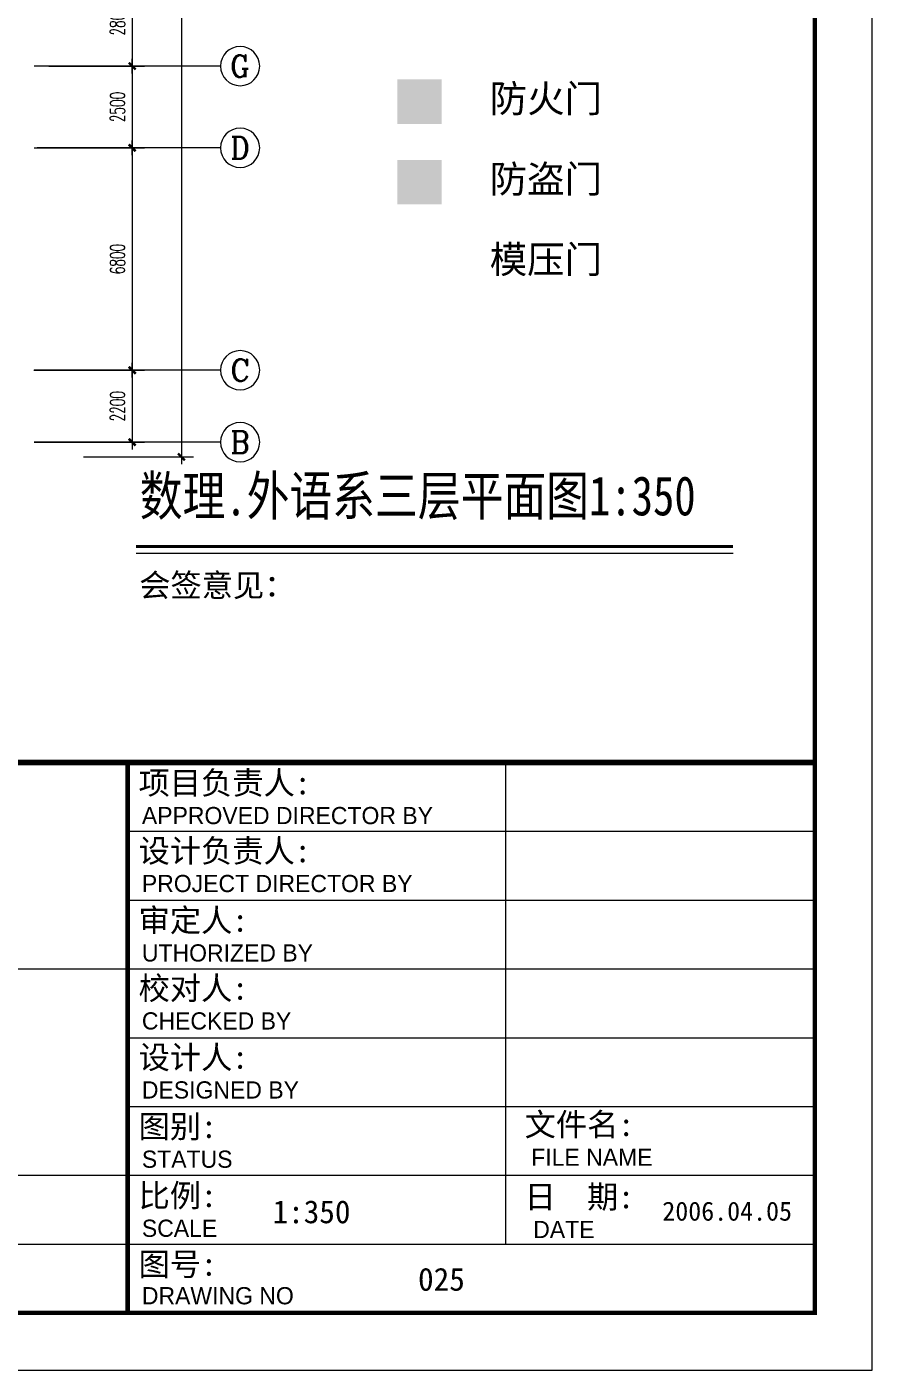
# Model space of a CAD drawing. Extents: x 1575758 to 1999219, y -897052 to -636879.
# Drawn here: x 1829079 to 1854946, y -738192 to -697117 of the extents above; entities that cross this region are included whole.
import ezdxf
from ezdxf.enums import TextEntityAlignment as Align

# ---------------------------------------------------------------- set-up
doc = ezdxf.new("R2010")
doc.units = 0
doc.header["$LTSCALE"] = 1500
doc.header["$MEASUREMENT"] = 0
doc.layers.get('0').update_dxf_attribs({"linetype": 'CONTINUOUS', "lineweight": 5})
doc.layers.get('DEFPOINTS').update_dxf_attribs({"linetype": 'CONTINUOUS', "lineweight": 5})
for name, color, linetype, lineweight in [('AXIS', 7, 'CONTINUOUS', 5), ('AXIS_TEXT', 7, 'CONTINUOUS', 5), ('PUB_TEXT', 7, 'CONTINUOUS', 5)]:
    doc.layers.add(name, color=color, linetype=linetype, lineweight=lineweight)
doc.layers.add('防火门', color=10, linetype='CONTINUOUS')
doc.layers.add('防盗门', color=180, linetype='CONTINUOUS')
doc.styles.add('COMPLEX', font='COMPLEX')
doc.styles.add('DIM_FONT', font='romans.shx', dxfattribs={"width": 0.6})
doc.styles.add('ST', font='')
doc.styles.get("Standard").update_dxf_attribs({"font": 'simhei.ttf', "height": 1.2})
doc.styles.get('ST').set_extended_font_data('SimSun')
doc.dimstyles.new('NORMAL', dxfattribs={"dimscale": 1.5, "dimtxt": 300, "dimasz": 1, "dimexe": 250, "dimexo": 300, "dimgap": 150, "dimtad": 1, "dimdec": 0, "dimdsep": 46, "dimtxsty": 'DIM_FONT', "dimblk1": '_DIMX', "dimblk2": '_DIMX', "dimsah": 1, "dimcen": 2.5, "dimdle": 0.3, "dimclrd": 256, "dimclre": 256, "dimclrt": 256, "dimadec": 0, "dimazin": 0, "dimtfac": 1, "dimtdec": 0, "dimtix": 1, "dimtmove": 2, "dimatfit": 3, "dimldrblk": '_DIMX', "dimfxl": 1, "dimtvp": 1, "dimtolj": 1, "dimtzin": 0, "dimlwd": -1, "dimlwe": -1, "dimarcsym": 0})

# ---------------------------------------------------------------- blocks, each defined once
blk = doc.blocks.new('_AXISO')
blk.add_circle((0, 0), 0.5)
at = {"layer": 'AXIS_TEXT', "style": 'COMPLEX', "width": 1.041667}
blk.add_attdef('A', text='', height=0.56, dxfattribs=at).set_placement((-0.25, -0.28), (0.25, -0.28), align=Align.FIT)
blk = doc.blocks.new('_DIMX')
blk.add_line((-150, 0), (150, 0))
at = {"const_width": 50}
blk.add_lwpolyline([(-70, -70), (70, 70)], dxfattribs=at)
blk = doc.blocks.new('*D1353')
at = {"layer": 'AXIS'}
for p, q in [((1829754, -695517), (1832679, -695517)), ((1832304, -695518), (1832304, -698315)), ((1829754, -698317), (1832679, -698317))]:
    blk.add_line(p, q, dxfattribs=at)
at = {"layer": 'DEFPOINTS', "color": 0, "lineweight": 5}
for p in [(1829304, -695517), (1829304, -698317), (1832304, -698317)]:
    blk.add_point(p, dxfattribs=at)
at = {"layer": 'AXIS', "xscale": 1.5, "yscale": 1.5, "zscale": 1.5}
for p, rotation in [((1832304, -695517), 90), ((1832304, -698317), 270)]:
    blk.add_blockref('_DIMX', p, dxfattribs=dict(at, rotation=rotation))
at = {"layer": 'AXIS', "insert": (1831854, -696917), "char_height": 450, "attachment_point": 5, "rotation": 90, "style": 'DIM_FONT'}
blk.add_mtext('\\A1;2800', dxfattribs=at)
blk = doc.blocks.new('*D1354')
at = {"layer": 'AXIS'}
for p, q in [((1829754, -698317), (1832679, -698317)), ((1832304, -698318), (1832304, -700815)), ((1829304, -700817), (1832679, -700817))]:
    blk.add_line(p, q, dxfattribs=at)
at = {"layer": 'DEFPOINTS', "color": 0, "lineweight": 5}
for p in [(1829304, -698317), (1828854, -700817), (1832304, -700817)]:
    blk.add_point(p, dxfattribs=at)
at = {"layer": 'AXIS', "xscale": 1.5, "yscale": 1.5, "zscale": 1.5}
for p, rotation in [((1832304, -698317), 90), ((1832304, -700817), 270)]:
    blk.add_blockref('_DIMX', p, dxfattribs=dict(at, rotation=rotation))
at = {"layer": 'AXIS', "insert": (1831854, -699567), "char_height": 450, "attachment_point": 5, "rotation": 90, "style": 'DIM_FONT'}
blk.add_mtext('\\A1;2500', dxfattribs=at)
blk = doc.blocks.new('*D1355')
at = {"layer": 'AXIS'}
for p, q in [((1829304, -700817), (1832679, -700817)), ((1832304, -700818), (1832304, -707615)), ((1829292, -707617), (1832679, -707617))]:
    blk.add_line(p, q, dxfattribs=at)
at = {"layer": 'DEFPOINTS', "color": 0, "lineweight": 5}
for p in [(1828854, -700817), (1828842, -707617), (1832304, -707617)]:
    blk.add_point(p, dxfattribs=at)
at = {"layer": 'AXIS', "xscale": 1.5, "yscale": 1.5, "zscale": 1.5}
for p, rotation in [((1832304, -700817), 90), ((1832304, -707617), 270)]:
    blk.add_blockref('_DIMX', p, dxfattribs=dict(at, rotation=rotation))
at = {"layer": 'AXIS', "insert": (1831854, -704217), "char_height": 450, "attachment_point": 5, "rotation": 90, "style": 'DIM_FONT'}
blk.add_mtext('\\A1;6800', dxfattribs=at)
blk = doc.blocks.new('*D1356')
at = {"layer": 'AXIS'}
for p, q in [((1829292, -707617), (1832679, -707617)), ((1832304, -707618), (1832304, -709815)), ((1829304, -709817), (1832679, -709817))]:
    blk.add_line(p, q, dxfattribs=at)
at = {"layer": 'DEFPOINTS', "color": 0, "lineweight": 5}
for p in [(1828842, -707617), (1828854, -709817), (1832304, -709817)]:
    blk.add_point(p, dxfattribs=at)
at = {"layer": 'AXIS', "xscale": 1.5, "yscale": 1.5, "zscale": 1.5}
for p, rotation in [((1832304, -707617), 90), ((1832304, -709817), 270)]:
    blk.add_blockref('_DIMX', p, dxfattribs=dict(at, rotation=rotation))
at = {"layer": 'AXIS', "insert": (1831854, -708717), "char_height": 450, "attachment_point": 5, "rotation": 90, "style": 'DIM_FONT'}
blk.add_mtext('\\A1;2200', dxfattribs=at)
blk = doc.blocks.new('*D1357')
at = {"layer": 'AXIS'}
for p, q in [((1830808, -652667), (1834183, -652667)), ((1833808, -652668), (1833808, -710265)), ((1830808, -710267), (1834183, -710267))]:
    blk.add_line(p, q, dxfattribs=at)
at = {"layer": 'DEFPOINTS', "color": 0, "lineweight": 5}
for p in [(1830358, -652667), (1830358, -710267), (1833808, -710267)]:
    blk.add_point(p, dxfattribs=at)
at = {"layer": 'AXIS', "xscale": 1.5, "yscale": 1.5, "zscale": 1.5}
for p, rotation in [((1833808, -652667), 90), ((1833808, -710267), 270)]:
    blk.add_blockref('_DIMX', p, dxfattribs=dict(at, rotation=rotation))
at = {"layer": 'AXIS', "insert": (1833358, -681467), "char_height": 450, "attachment_point": 5, "rotation": 90, "style": 'DIM_FONT'}
blk.add_mtext('\\A1;57600', dxfattribs=at)

msp = doc.modelspace()

# ---------------------------------------------------------------- hatches: boundary and pattern name
at = {"layer": '防火门'}
msp.add_hatch(color=256, dxfattribs=at).paths.add_polyline_path([(1841772.1, -698723.3), (1840419.4, -698723.3), (1840419.4, -700083.5), (1841772.1, -700083.5)])
at = {"layer": '防盗门'}
msp.add_hatch(color=256, dxfattribs=at).paths.add_polyline_path([(1841772.1, -701183.2), (1840419.4, -701183.2), (1840419.4, -702543.4), (1841772.1, -702543.4)])

# ---------------------------------------------------------------- linework, layer by layer
at = {"layer": 'AXIS'}
for p, q in [((1835003.5, -698316.6), (1829303.5, -698316.6)), ((1835003.5, -700816.6), (1829398.8, -700816.6)), ((1835003.5, -707616.6), (1829298.8, -707616.6)), ((1835003.5, -709816.6), (1829298.8, -709816.6))]:
    msp.add_line(p, q, dxfattribs=at)
at = {"layer": 'AXIS', "color": 250}
for p, q in [((1843728.7, -719612.2), (1843728.7, -734336)), ((1832164.6, -721715.6), (1853192.9, -721715.6)), ((1832164.6, -723819), (1853192.9, -723819)), ((1811136.3, -725922.4), (1832164.6, -725922.4)), ((1832164.6, -725922.4), (1853192.9, -725922.4)), ((1832164.6, -728025.8), (1853192.9, -728025.8)), ((1832164.6, -730129.2), (1853192.9, -730129.2)), ((1811136.3, -732232.6), (1832164.6, -732232.6)), ((1832164.6, -732232.6), (1853192.9, -732232.6)), ((1811136.3, -734336), (1832164.6, -734336)), ((1832164.6, -734336), (1853192.9, -734336))]:
    msp.add_line(p, q, dxfattribs=at)
msp.add_lwpolyline([(1718225.2, -636878.8), (1718225.2, -738192.2), (1854945.7, -738192.2), (1854945.7, -636878.8)], close=True, dxfattribs=at)
at = {"layer": 'AXIS', "color": 0, "const_width": 140.2}
msp.add_lwpolyline([(1719978, -638631.6), (1719978, -736439.4), (1853192.9, -736439.4), (1853192.9, -638631.6)], close=True, dxfattribs=at)
at = {"layer": 'AXIS', "color": 0}
for points, const_width in [([(1719978, -719612.2), (1853192.9, -719612.2)], 175.3), ([(1832164.6, -736439.4), (1832164.6, -719612.2)], 140.2)]:
    msp.add_lwpolyline(points, dxfattribs=dict(at, const_width=const_width))
at = {"layer": 'PUB_TEXT', "lineweight": 0}
msp.add_line((1832421, -713207.4), (1850690.5, -713207.4), dxfattribs=at)
at = {"layer": 'PUB_TEXT', "lineweight": 0, "const_width": 100}
msp.add_lwpolyline([(1832421, -713007.4), (1850690.5, -713007.4)], dxfattribs=at)

# ---------------------------------------------------------------- block references
at = {"layer": 'AXIS'}
ref = msp.add_blockref('_AXISO', (1835603.5, -698316.6), dxfattribs=dict(at, xscale=-1200, yscale=1200, zscale=1200))
ref.add_attrib('A', 'G', dxfattribs={"layer": 'AXIS_TEXT', "height": 672, "style": 'COMPLEX', "width": 1.041667}).set_placement((1835303.5, -698652.6), (1835903.5, -698652.6), align=Align.FIT)
ref = msp.add_blockref('_AXISO', (1835603.5, -700816.6), dxfattribs=dict(at, xscale=-1200, yscale=1200, zscale=1200))
ref.add_attrib('A', 'D', dxfattribs={"layer": 'AXIS_TEXT', "height": 672, "style": 'COMPLEX', "width": 1.102941}).set_placement((1835303.5, -701152.6), (1835903.5, -701152.6), align=Align.FIT)
ref = msp.add_blockref('_AXISO', (1835603.5, -707616.6), dxfattribs=dict(at, xscale=-1200, yscale=1200, zscale=1200))
ref.add_attrib('A', 'C', dxfattribs={"layer": 'AXIS_TEXT', "height": 672, "style": 'COMPLEX', "width": 1.25}).set_placement((1835303.5, -707952.6), (1835903.5, -707952.6), align=Align.FIT)
ref = msp.add_blockref('_AXISO', (1835603.5, -709816.6), dxfattribs=dict(at, xscale=-1200, yscale=1200, zscale=1200))
ref.add_attrib('A', 'B', dxfattribs={"layer": 'AXIS_TEXT', "height": 672, "style": 'COMPLEX', "width": 1.102941}).set_placement((1835303.5, -710152.6), (1835903.5, -710152.6), align=Align.FIT)

# ---------------------------------------------------------------- texts
at = {"layer": 'AXIS', "color": 250, "attachment_point": 1}
for s, insert, char_height, width in [('{\\fSimHei|b0|i0|c134|p2;\\C5;防火门}', (1843242, -698888.6), 840, 5829.141), ('{\\fSimHei|b0|i0|c134|p2;\\C5;防盗门}', (1843242, -701348.4), 840, 5829.141), ('{\\fSimHei|b0|i0|c134|p2;\\C5;模压门}', (1843242, -703808.3), 840, 5829.141), ('{\\fSimHei|b0|i0|c134|p2;\\C5;会签意见：}', (1832517, -713840.2), 701.131, 6476.823), ('{\\fSimHei|b0|i0|c134|p2;\\C5;项目负责人:}', (1832497.3, -719883.7), 701.131, 6476.823), ('\\fￋￎￌ￥|b0|i0|c134|p2;\\C5;APPROVED DIRECTOR BY', (1832598.9, -720971.1), 525.848, 10946.369), ('{\\fSimHei|b0|i0|c134|p2;\\C5;设计负责人:}', (1832497.3, -721961.3), 701.131, 6476.823), ('\\fￋￎￌ￥|b0|i0|c134|p2;\\C5;PROJECT DIRECTOR BY', (1832598.9, -723048.7), 525.848, 10946.369), ('{\\fSimHei|b0|i0|c134|p2;\\C5;审定人:}', (1832497.3, -724083.7), 701.131, 6476.823), ('\\fￋￎￌ￥|b0|i0|c134|p2;\\C5;UTHORIZED BY', (1832598.9, -725171.1), 525.848, 10946.369), ('{\\fSimHei|b0|i0|c134|p2;\\C5;校对人:}', (1832497.3, -726162.9), 701.131, 6476.823), ('\\fￋￎￌ￥|b0|i0|c134|p2;\\C5;CHECKED BY', (1832598.9, -727250.3), 525.848, 10946.369), ('{\\fSimHei|b0|i0|c134|p2;\\C5;设计人:}', (1832497.3, -728273.5), 701.131, 6476.823), ('\\fￋￎￌ￥|b0|i0|c134|p2;\\C5;DESIGNED BY', (1832598.9, -729360.9), 525.848, 10946.369), ('{\\fSimHei|b0|i0|c134|p2;\\C5;图别:}', (1832497.3, -730391.2), 701.131, 6476.823), ('{\\fSimHei|b0|i0|c134|p2;\\C5;文件名:}', (1844311.3, -730330.8), 701.131, 6476.823), ('\\fￋￎￌ￥|b0|i0|c134|p2;\\C5;STATUS', (1832598.9, -731478.6), 525.848, 10946.369), ('\\fￋￎￌ￥|b0|i0|c134|p2;\\C5;FILE NAME', (1844513.6, -731418.2), 525.848, 10946.369), ('{\\fSimHei|b0|i0|c134|p2;\\C5;比例:}', (1832497.3, -732502.9), 701.131, 6476.823), ('{\\fSimHei|b0|i0|c134|p2;\\C5;日  期:}', (1844311.3, -732540.8), 701.131, 6476.823), ('{\\C5;1:350}', (1836597.2, -732999.4), 701.131, 6476.823), ('{\\C5;2006.04.05}', (1848525, -733039.1), 583.333, 6476.823), ('\\fￋￎￌ￥|b0|i0|c134|p2;\\C5;SCALE', (1832598.9, -733590.3), 525.848, 10946.369), ('\\fￋￎￌ￥|b0|i0|c134|p2;\\C5;DATE', (1844574, -733628.2), 525.848, 10946.369), ('{\\fSimHei|b0|i0|c134|p2;\\C5;图号:}', (1832497.3, -734602.9), 701.131, 6476.823), ('{\\C5;025}', (1841050.3, -735062.2), 701.13, 6476.823), ('\\fￋￎￌ￥|b0|i0|c134|p2;\\C5;DRAWING NO', (1832598.9, -735653.4), 525.848, 10946.369)]:
    msp.add_mtext(s, dxfattribs=dict(at, insert=insert, char_height=char_height, width=width))
at = {"layer": 'PUB_TEXT', "lineweight": 0, "style": 'ST', "width": 0.8}
msp.add_text('数理.外语系三层平面图1:350', height=1200, dxfattribs=at).set_placement((1832533, -712055))

# ---------------------------------------------------------------- dimensions: what is measured, and where the dimension line sits
at = {"layer": 'AXIS'}
for base, p1, p2, angle, picture, middle in [((1833808.2, -710266.6), (1830358.2, -652666.6), (1830358.2, -710266.6), 90, '*D1357', (1833358.2, -681466.6)), ((1832303.5, -698316.6), (1829303.5, -695516.6), (1829303.5, -698316.6), 270, '*D1353', (1831853.5, -696916.6)), ((1832303.5, -700816.6), (1829303.5, -698316.6), (1828853.5, -700816.6), 90, '*D1354', (1831853.5, -699566.6)), ((1832303.5, -707616.6), (1828853.5, -700816.6), (1828841.7, -707616.6), 90, '*D1355', (1831853.5, -704216.6)), ((1832303.5, -709816.6), (1828841.7, -707616.6), (1828853.5, -709816.6), 90, '*D1356', (1831853.5, -708716.6))]:
    dim = msp.add_linear_dim(base=base, p1=p1, p2=p2, angle=angle, dimstyle='NORMAL', dxfattribs=at)
    dim.commit()
    dim.dimension.update_dxf_attribs({"geometry": picture, "text_midpoint": middle})

doc.saveas('drawing.dxf')
